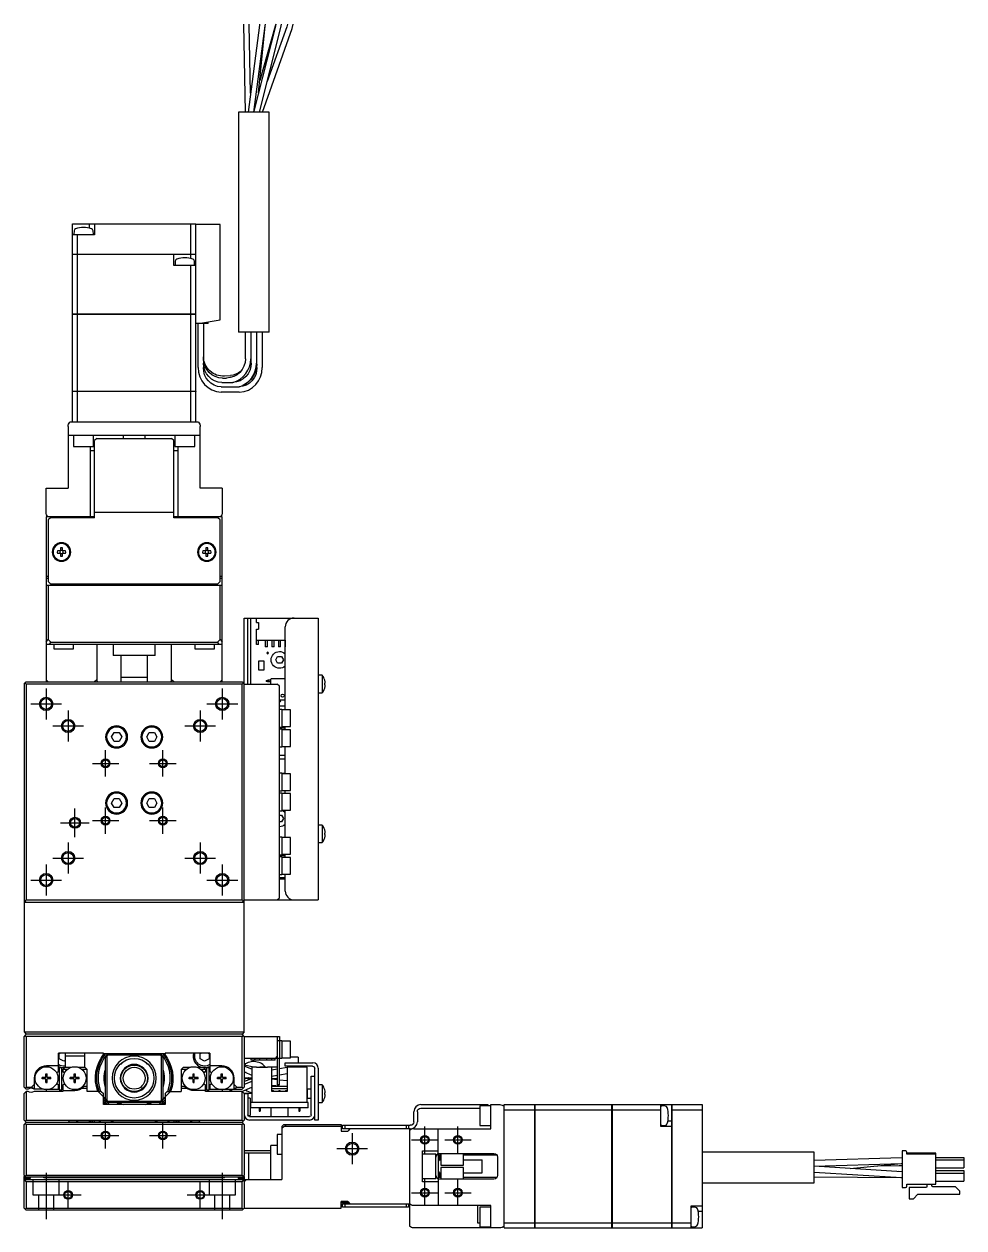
# Model space of a CAD drawing. Extents: x 0 to 1130, y -8 to 906.
# Drawn here: x 326.2 to 539.6, y 10 to 283.4 of the extents above; entities that cross this region are included whole.
import ezdxf

# ---------------------------------------------------------------- set-up
doc = ezdxf.new("R2010")
doc.units = 0
doc.header["$LTSCALE"] = 0.5
doc.linetypes.add('CENTER', pattern=[50.8, 31.75, -6.35, 6.35, -6.35])
doc.linetypes.add('DASHED', pattern=[19.05, 12.7, -6.35])
for name, color, linetype in [('MSM_CENTER', 1, 'CENTER'), ('MSM_CONTINUOUS', 7, 'CONTINUOUS'), ('MSM_DASHED', 4, 'DASHED'), ('MSM_NARROW', 5, 'CONTINUOUS')]:
    doc.layers.add(name, color=color, linetype=linetype)

msp = doc.modelspace()

# ---------------------------------------------------------------- linework, layer by layer
at = {"layer": 'MSM_CENTER'}
for p, q in [((331.24, 132.5), (331.24, 125.5)), ((371.24, 132.5), (371.24, 125.5)), ((327.74, 129), (334.74, 129)), ((367.74, 129), (374.74, 129)), ((336.24, 127.5), (336.24, 120.5)), ((366.24, 127.5), (366.24, 120.5)), ((332.74, 124), (339.74, 124)), ((362.74, 124), (369.74, 124)), ((344.74, 112.5), (344.74, 118.5)), ((357.74, 112.5), (357.74, 118.5)), ((341.74, 115.5), (347.74, 115.5)), ((354.74, 115.5), (360.74, 115.5)), ((337.79, 98.75), (337.79, 105.25)), ((344.74, 99.5), (344.74, 105.5)), ((357.74, 99.5), (357.74, 105.5)), ((334.54, 102), (341.04, 102)), ((341.74, 102.5), (347.74, 102.5)), ((354.74, 102.5), (360.74, 102.5)), ((336.24, 97.5), (336.24, 90.5)), ((366.24, 97.5), (366.24, 90.5)), ((332.74, 94), (339.74, 94)), ((362.74, 94), (369.74, 94)), ((331.24, 92.5), (331.24, 85.5)), ((371.24, 92.5), (371.24, 85.5)), ((327.74, 89), (334.74, 89)), ((367.74, 89), (374.74, 89)), ((344.74, 28), (344.74, 34)), ((357.74, 28), (357.74, 34)), ((417.24, 27), (417.24, 33)), ((424.74, 27), (424.74, 33)), ((341.74, 31), (347.74, 31)), ((354.74, 31), (360.74, 31)), ((400.74, 31.5), (400.74, 24.5)), ((397.24, 28), (404.24, 28)), ((414.24, 30), (420.24, 30)), ((421.74, 30), (427.74, 30)), ((331.24, 22.5), (331.24, 12)), ((371.24, 22.5), (371.24, 12)), ((336.24, 14.5), (336.24, 20.5)), ((366.24, 14.5), (366.24, 20.5)), ((417.24, 15), (417.24, 21)), ((424.74, 15), (424.74, 21)), ((333.24, 17.5), (339.24, 17.5)), ((363.24, 17.5), (369.24, 17.5)), ((414.24, 18), (420.24, 18)), ((421.74, 18), (427.74, 18))]:
    msp.add_line(p, q, dxfattribs=at)
at = {"layer": 'MSM_CONTINUOUS'}
for p, q in [((376.04, 283.4), (376.04, 283.29)), ((376.04, 283.4), (376.04, 283.22)), ((376.04, 283.29), (376.44, 263.4)), ((379.7, 283.16), (377.09, 263.4)), ((377.34, 283.25), (377.34, 283.4)), ((377.65, 267.7), (377.34, 283.25)), ((378.4, 263.4), (380.99, 282.99)), ((383.31, 282.96), (378.43, 263.62)), ((379.49, 267.82), (381, 282.99)), ((379.73, 283.4), (379.7, 283.16)), ((379.71, 263.4), (384.57, 282.64)), ((383.27, 282.91), (379.76, 270.58)), ((380.38, 263.4), (387.11, 282.37)), ((380.99, 282.99), (381.03, 283.4)), ((381, 282.99), (381.03, 283.4)), ((385.89, 282.8), (381.46, 270.33)), ((383.38, 283.4), (383.27, 282.91)), ((383.4, 283.4), (383.31, 282.96)), ((384.57, 282.64), (384.71, 283.4)), ((386.05, 283.4), (385.89, 282.8)), ((387.11, 282.37), (387.37, 283.4)), ((387.11, 282.36), (387.37, 283.4)), ((381.89, 263.4), (374.89, 263.4)), ((374.89, 263.4), (374.89, 213.4)), ((381.89, 213.4), (381.89, 263.4)), ((337.24, 231.11), (337.24, 238)), ((337.24, 238), (365.24, 238)), ((340.99, 238), (340.99, 237.06)), ((342.24, 238), (342.24, 235.5)), ((364.09, 231.11), (364.09, 238)), ((365.24, 200), (365.24, 238)), ((370.74, 237.9), (365.24, 237.9)), ((370.74, 216.26), (370.74, 237.9)), ((342.24, 235.5), (337.24, 235.5)), ((337.58, 236.48), (337.51, 235.71)), ((338.4, 231.11), (338.4, 235.5)), ((341.97, 235.71), (341.9, 236.48)), ((337.24, 231.11), (365.24, 231.11)), ((337.24, 217.5), (337.24, 231.1)), ((365.24, 231.1), (337.24, 231.1)), ((337.25, 231.1), (337.25, 231.11)), ((338.4, 231.1), (338.4, 231.11)), ((338.4, 217.5), (338.4, 231.1)), ((360.24, 228.6), (360.24, 231.1)), ((363.99, 231.1), (363.99, 230.17)), ((364.09, 231.1), (364.09, 231.11)), ((365.23, 231.1), (365.23, 231.11)), ((365.24, 228.6), (360.24, 228.6)), ((360.58, 229.59), (360.51, 228.82)), ((364.09, 217.5), (364.09, 228.6)), ((364.97, 228.82), (364.9, 229.59)), ((337.24, 217.5), (365.24, 217.5)), ((337.24, 200), (337.24, 217.49)), ((365.24, 217.49), (337.24, 217.49)), ((337.25, 217.5), (337.25, 217.49)), ((338.4, 217.5), (338.4, 217.49)), ((338.4, 200), (338.4, 217.49)), ((364.09, 217.5), (364.09, 217.49)), ((364.09, 200), (364.09, 217.49)), ((365.23, 217.5), (365.23, 217.49)), ((365.84, 215.4), (370.74, 216.26)), ((368.04, 215.4), (365.24, 215.4)), ((365.79, 205.4), (365.79, 215.4)), ((366.99, 215.4), (366.99, 205.4)), ((368.04, 215.4), (368.04, 215.79)), ((381.89, 213.4), (374.89, 213.4)), ((376.49, 207.4), (376.49, 213.4)), ((377.69, 213.4), (377.69, 206.4)), ((377.79, 206.4), (377.79, 213.4)), ((378.99, 213.4), (378.99, 206.4)), ((379.09, 205.4), (379.09, 213.4)), ((380.29, 213.4), (380.29, 205.4)), ((366.99, 207.88), (367, 207.64)), ((377.64, 205.69), (377.63, 205.66)), ((377.63, 205.66), (377.64, 205.69)), ((377.64, 205.69), (377.79, 206.9)), ((377.69, 206.4), (377.64, 205.69)), ((371.3, 203), (372.18, 203)), ((371.76, 203.48), (373.14, 203.6)), ((337.24, 200), (365.24, 200)), ((337.24, 193), (337.24, 199.99)), ((365.24, 199.99), (337.24, 199.99)), ((337.25, 200), (337.25, 199.99)), ((338.4, 200), (338.4, 199.99)), ((338.4, 193), (338.4, 199.99)), ((364.09, 200), (364.09, 199.99)), ((364.09, 193), (364.09, 199.99)), ((365.23, 200), (365.23, 199.99)), ((365.24, 193), (365.24, 199.99)), ((370.99, 201), (375.09, 201)), ((375.09, 199.8), (370.99, 199.8)), ((371.15, 202), (373.63, 202)), ((375.09, 201.01), (375.05, 201)), ((336.24, 192), (336.24, 178)), ((365.86, 193), (336.62, 193)), ((366.24, 178), (366.24, 192)), ((366.24, 190), (336.24, 190)), ((337.49, 190), (337.49, 187.5)), ((341.99, 187.5), (341.99, 190)), ((342.74, 189.3), (342.24, 188.8)), ((342.24, 171.3), (342.24, 188.8)), ((342.74, 189.3), (359.74, 189.3)), ((348.74, 190), (348.74, 189.3)), ((353.74, 189.3), (353.74, 190)), ((360.24, 188.8), (359.74, 189.3)), ((360.24, 171.3), (360.24, 188.8)), ((360.49, 190), (360.49, 187.5)), ((364.99, 187.5), (364.99, 190)), ((337.49, 187.5), (341.99, 187.5)), ((341.24, 187.5), (341.24, 171.3)), ((342.24, 186.5), (341.24, 186.5)), ((361.24, 186.5), (360.24, 186.5)), ((360.49, 187.5), (364.99, 187.5)), ((361.24, 171.3), (361.24, 187.5)), ((331.24, 172.5), (331.24, 178)), ((331.24, 178), (336.24, 178)), ((371.24, 178), (366.24, 178)), ((371.24, 178), (371.24, 172.5)), ((360.24, 172.5), (342.24, 172.5)), ((342.24, 171.5), (331.24, 171.5)), ((331.24, 171.5), (331.24, 134)), ((332.24, 171.3), (331.74, 170.8)), ((331.74, 170.8), (331.74, 156.8)), ((342.24, 171.3), (332.24, 171.3)), ((371.24, 171.5), (360.24, 171.5)), ((370.24, 171.3), (360.24, 171.3)), ((370.74, 170.8), (370.24, 171.3)), ((370.74, 156.8), (370.74, 170.8)), ((371.24, 134), (371.24, 171.5)), ((334.5, 164.42), (334.5, 163.74)), ((334.98, 163.74), (334.98, 164.42)), ((367.5, 164.42), (367.5, 163.74)), ((367.98, 163.74), (367.98, 164.42)), ((334.5, 163.74), (333.82, 163.74)), ((333.82, 163.26), (334.5, 163.26)), ((334.5, 163.26), (334.5, 162.58)), ((335.66, 163.74), (334.98, 163.74)), ((334.98, 162.58), (334.98, 163.26)), ((334.98, 163.26), (335.66, 163.26)), ((367.5, 163.74), (366.82, 163.74)), ((366.82, 163.26), (367.5, 163.26)), ((367.5, 163.26), (367.5, 162.58)), ((368.66, 163.74), (367.98, 163.74)), ((367.98, 162.58), (367.98, 163.26)), ((367.98, 163.26), (368.66, 163.26)), ((331.24, 158), (331.74, 158)), ((331.74, 157.5), (331.24, 157.5)), ((331.24, 156), (371.24, 156)), ((331.74, 156.8), (332.24, 156.3)), ((331.74, 156), (331.74, 143.61)), ((332.24, 156.3), (370.24, 156.3)), ((341.24, 156.3), (341.24, 156)), ((342.99, 156), (342.99, 156.3)), ((346.24, 156.3), (346.24, 156.2)), ((346.24, 156.2), (356.24, 156.2)), ((346.24, 156.2), (346.44, 156)), ((356.04, 156), (356.24, 156.2)), ((356.24, 156.2), (356.24, 156.3)), ((359.49, 156.3), (359.49, 156)), ((361.24, 156), (361.24, 156.3)), ((370.24, 156.3), (370.74, 156.8)), ((370.74, 158), (371.24, 158)), ((371.24, 157.5), (370.74, 157.5)), ((370.74, 143.61), (370.74, 156)), ((376.24, 148.5), (393.04, 148.5)), ((376.24, 54.5), (376.24, 148.5)), ((377.04, 133.5), (377.04, 148.5)), ((377.74, 133.5), (377.74, 148.5)), ((378.99, 147.5), (378.99, 148.5)), ((393.04, 148.5), (393.04, 84.5)), ((378.99, 147.5), (379.49, 147.5)), ((378.99, 146), (379.49, 146)), ((378.99, 142.5), (378.99, 146)), ((379.49, 147.5), (379.49, 146)), ((385.54, 127.65), (385.54, 146.5)), ((331.24, 143.11), (331.74, 143.61)), ((371.24, 142.5), (331.24, 142.5)), ((331.74, 143.61), (332.35, 143)), ((332.35, 143), (331.85, 142.5)), ((332.35, 143), (370.13, 143)), ((332.99, 142.5), (332.99, 141.5)), ((337.49, 141.5), (337.49, 142.5)), ((342.76, 142.5), (342.76, 134.5)), ((346.49, 142.5), (346.49, 140)), ((355.99, 140), (355.99, 142.5)), ((359.73, 134.5), (359.73, 142.5)), ((364.99, 142.5), (364.99, 141.5)), ((369.49, 141.5), (369.49, 142.5)), ((370.13, 143), (370.74, 143.61)), ((370.63, 142.5), (370.13, 143)), ((370.74, 143.61), (371.24, 143.11)), ((378.99, 143.5), (385.54, 143.5)), ((379.49, 142.5), (378.99, 142.5)), ((379.49, 142.5), (379.49, 143.5)), ((380.99, 143.5), (380.99, 142)), ((381.49, 142), (381.49, 143.5)), ((382.49, 143.5), (382.49, 142)), ((382.99, 142), (382.99, 143.5)), ((383.99, 143.5), (383.99, 142)), ((384.49, 142), (384.49, 143.5)), ((385.49, 143.5), (385.49, 142)), ((332.99, 141.5), (337.49, 141.5)), ((355.99, 140), (346.49, 140)), ((348.24, 140), (348.24, 134)), ((354.24, 134), (354.24, 140)), ((364.99, 141.5), (369.49, 141.5)), ((381.49, 142), (380.99, 142)), ((382.99, 142), (382.49, 142)), ((383.37, 139), (383.81, 139.75)), ((383.81, 139.75), (384.67, 139.75)), ((384.49, 142), (383.99, 142)), ((384.67, 139.75), (385.11, 139)), ((385.54, 142), (385.49, 142)), ((380.74, 138.71), (379.49, 138.71)), ((379.49, 138.71), (379.49, 136.71)), ((379.49, 136.71), (380.74, 136.71)), ((380.74, 136.71), (380.74, 138.71)), ((383.81, 138.25), (383.37, 139)), ((384.67, 138.25), (383.81, 138.25)), ((385.11, 139), (384.67, 138.25)), ((326.24, 133.5), (326.74, 134)), ((326.74, 134), (375.74, 134)), ((331.74, 134), (331.24, 134.5)), ((342.76, 134.5), (342.26, 134)), ((342.94, 134), (342.76, 134.5)), ((354.24, 135), (348.24, 135)), ((359.73, 134.5), (359.55, 134)), ((360.23, 134), (359.73, 134.5)), ((371.24, 134.5), (370.74, 134)), ((375.74, 134), (376.24, 133.5)), ((381.24, 134.31), (381.24, 134.11)), ((381.24, 134.31), (381.49, 134.31)), ((381.49, 134.11), (381.24, 134.11)), ((381.49, 134.31), (381.56, 134.43)), ((381.56, 134), (381.49, 134.11)), ((382.29, 134.43), (381.56, 134.43)), ((382.29, 134), (381.56, 134)), ((381.85, 134), (381.85, 134.43)), ((382.29, 133.5), (382.29, 134.66)), ((382.39, 134.76), (385.54, 134.76)), ((393.94, 135.5), (393.04, 135.5)), ((393.94, 135.5), (393.94, 131.5)), ((394.51, 134.39), (394.51, 134.39)), ((326.24, 133.5), (326.24, 54.5)), ((326.74, 133.5), (326.49, 133.75)), ((375.74, 133.5), (326.74, 133.5)), ((326.74, 133.5), (326.74, 84.5)), ((375.99, 133.75), (375.74, 133.5)), ((375.74, 84.5), (375.74, 133.5)), ((376.24, 133.5), (383.74, 133.5)), ((384.24, 133), (383.74, 133.5)), ((384.24, 85), (384.24, 133)), ((393.04, 131.5), (393.94, 131.5)), ((394.51, 133.68), (394.63, 133.68)), ((394.51, 133.32), (394.51, 133.68)), ((394.63, 133.32), (394.51, 133.32)), ((394.51, 132.61), (394.51, 132.61)), ((385.54, 129.86), (384.24, 129.86)), ((385.54, 128.5), (384.24, 128.5)), ((384.74, 127.75), (384.24, 127.75)), ((384.74, 127.75), (384.74, 123.75)), ((386.74, 127.65), (384.74, 127.65)), ((386.74, 123.85), (386.74, 127.65)), ((384.24, 123.75), (384.74, 123.75)), ((385.54, 123.5), (384.24, 123.5)), ((384.74, 123.25), (384.24, 123.25)), ((384.74, 123.85), (386.74, 123.85)), ((384.74, 123.25), (384.74, 119.25)), ((386.74, 123.15), (384.74, 123.15)), ((385.54, 123.15), (385.54, 123.85)), ((386.74, 119.35), (386.74, 123.15)), ((346.09, 121.5), (346.66, 122.5)), ((346.66, 120.5), (346.09, 121.5)), ((346.66, 122.5), (347.82, 122.5)), ((347.82, 120.5), (346.66, 120.5)), ((347.82, 122.5), (348.4, 121.5)), ((348.4, 121.5), (347.82, 120.5)), ((354.09, 121.5), (354.66, 122.5)), ((354.66, 120.5), (354.09, 121.5)), ((354.66, 122.5), (355.82, 122.5)), ((355.82, 120.5), (354.66, 120.5)), ((355.82, 122.5), (356.4, 121.5)), ((356.4, 121.5), (355.82, 120.5)), ((384.24, 119.25), (384.74, 119.25)), ((384.74, 119.35), (386.74, 119.35)), ((385.54, 113.15), (385.54, 119.35)), ((384.24, 117.37), (385.54, 117.37)), ((385.54, 116.45), (384.24, 116.45)), ((384.74, 113.25), (384.24, 113.25)), ((384.74, 113.25), (385.54, 113.25)), ((384.74, 113.25), (384.74, 109.25)), ((386.74, 113.15), (384.74, 113.15)), ((386.74, 109.35), (386.74, 113.15)), ((346.09, 106.5), (346.66, 107.5)), ((346.66, 107.5), (347.82, 107.5)), ((347.82, 107.5), (348.4, 106.5)), ((354.09, 106.5), (354.66, 107.5)), ((354.66, 107.5), (355.82, 107.5)), ((355.82, 107.5), (356.4, 106.5)), ((384.24, 109.25), (384.74, 109.25)), ((384.74, 108.75), (384.24, 108.75)), ((384.74, 109.35), (386.74, 109.35)), ((384.74, 108.75), (384.74, 104.75)), ((386.74, 108.65), (384.74, 108.65)), ((385.54, 108.65), (385.54, 109.35)), ((386.74, 104.85), (386.74, 108.65)), ((346.66, 105.5), (346.09, 106.5)), ((347.82, 105.5), (346.66, 105.5)), ((348.4, 106.5), (347.82, 105.5)), ((354.66, 105.5), (354.09, 106.5)), ((355.82, 105.5), (354.66, 105.5)), ((356.4, 106.5), (355.82, 105.5)), ((384.24, 104.75), (384.74, 104.75)), ((384.74, 104.85), (386.74, 104.85)), ((385.54, 98.65), (385.54, 104.85)), ((384.24, 103.75), (384.67, 103.75)), ((384.67, 102.25), (384.24, 102.25)), ((384.67, 103.75), (385.11, 103)), ((385.11, 103), (384.67, 102.25)), ((393.94, 101.5), (393.04, 101.5)), ((393.94, 101.5), (393.94, 97.5)), ((384.74, 98.75), (384.24, 98.75)), ((384.74, 98.75), (384.74, 94.75)), ((385.54, 98.67), (384.74, 98.67)), ((386.74, 98.65), (384.74, 98.65)), ((386.74, 94.85), (386.74, 98.65)), ((394.51, 100.39), (394.51, 100.39)), ((394.51, 99.68), (394.63, 99.68)), ((394.51, 99.32), (394.51, 99.68)), ((394.63, 99.32), (394.51, 99.32)), ((394.51, 98.61), (394.51, 98.61)), ((393.04, 97.5), (393.94, 97.5)), ((384.24, 94.75), (384.74, 94.75)), ((385.54, 94.5), (384.24, 94.5)), ((384.74, 94.25), (384.24, 94.25)), ((384.74, 94.85), (386.74, 94.85)), ((384.74, 94.25), (384.74, 90.25)), ((386.74, 94.15), (384.74, 94.15)), ((385.54, 94.15), (385.54, 94.85)), ((386.74, 90.35), (386.74, 94.15)), ((384.24, 90.25), (384.74, 90.25)), ((384.74, 90.35), (386.74, 90.35)), ((385.54, 86.5), (385.54, 90.35)), ((385.54, 89.5), (384.24, 89.5)), ((385.54, 89.2), (384.24, 89.2)), ((383.74, 84.5), (384.24, 85)), ((326.49, 84.25), (326.24, 84.5)), ((326.24, 84), (376.24, 84)), ((326.49, 84.25), (326.74, 84.5)), ((326.74, 84), (326.49, 84.25)), ((326.74, 84.5), (375.74, 84.5)), ((375.74, 84.5), (375.99, 84.25)), ((376.24, 84.5), (375.74, 84)), ((376.24, 84.5), (393.04, 84.5)), ((326.24, 54.5), (376.24, 54.5)), ((326.24, 54.5), (326.74, 54)), ((326.49, 53.75), (326.24, 53.5)), ((326.24, 42), (326.24, 53.5)), ((326.49, 53.75), (326.74, 54)), ((326.74, 53.5), (326.49, 53.75)), ((375.74, 54), (326.74, 54)), ((326.74, 53.5), (326.74, 42)), ((375.74, 53.5), (326.74, 53.5)), ((376.24, 54.5), (375.74, 54)), ((376.24, 53.5), (375.74, 54)), ((375.99, 53.75), (375.74, 53.5)), ((375.74, 42), (375.74, 53.5)), ((376.24, 53.5), (384.24, 53.5)), ((376.24, 53.5), (376.24, 42)), ((383.74, 53.5), (383.74, 42.5)), ((384.74, 52.5), (383.74, 52.5)), ((384.24, 53.5), (384.24, 52.5)), ((384.24, 52.5), (384.24, 48.5)), ((384.74, 52.5), (384.74, 48.5)), ((386.74, 52.4), (384.74, 52.4)), ((386.74, 48.6), (386.74, 52.4)), ((344.24, 49.7), (334.04, 49.7)), ((334.04, 45.54), (334.04, 49.7)), ((334.24, 49.58), (334.45, 49.7)), ((334.24, 48.42), (334.24, 49.58)), ((335.54, 49.7), (335.54, 46.5)), ((340.04, 46.5), (340.04, 49.7)), ((344.24, 49.5), (344.24, 49.7)), ((358.24, 49.5), (344.24, 49.5)), ((344.74, 48.7), (345.54, 49.5)), ((356.94, 49.5), (357.24, 49.2)), ((368.44, 49.7), (358.24, 49.7)), ((358.24, 49.7), (358.24, 49.5)), ((366.24, 49.58), (366.45, 49.7)), ((366.24, 48.42), (366.24, 49.58)), ((368.03, 49.7), (368.24, 49.58)), ((368.24, 49.58), (368.24, 48.42)), ((368.44, 49.7), (368.44, 45.54)), ((334.04, 46.8), (331.34, 46.8)), ((335.24, 47.85), (334.24, 48.42)), ((335.04, 46), (335.54, 46.5)), ((335.54, 48.02), (335.24, 47.85)), ((340.04, 49), (335.54, 49)), ((335.54, 46.5), (337.03, 46.5)), ((338.45, 46.5), (340.04, 46.5)), ((340.04, 46.5), (340.54, 46)), ((344.74, 39.3), (344.74, 48.7)), ((345.04, 49), (345.04, 39)), ((357.24, 49.2), (345.24, 49.2)), ((348.27, 47.2), (348.08, 47.2)), ((348.27, 47.2), (348.49, 47.43)), ((348.32, 47.43), (348.49, 47.43)), ((348.49, 47.43), (348.49, 47.56)), ((348.49, 47.56), (348.49, 47.56)), ((352.3, 46.97), (352.3, 46.97)), ((353.99, 47.56), (353.99, 47.56)), ((353.99, 47.56), (353.99, 47.43)), ((353.99, 47.43), (354.16, 47.43)), ((353.99, 47.43), (354.22, 47.2)), ((354.4, 47.2), (354.22, 47.2)), ((357.44, 49), (357.24, 49.2)), ((357.44, 39), (357.44, 49)), ((357.44, 49), (357.74, 48.7)), ((357.74, 48.7), (357.74, 39.3)), ((361.94, 46), (362.44, 46.5)), ((362.44, 46.5), (364.03, 46.5)), ((365.45, 46.5), (366.94, 46.5)), ((367.24, 47.85), (366.24, 48.42)), ((366.94, 46.5), (367.44, 46)), ((368.24, 48.42), (367.24, 47.85)), ((371.14, 46.8), (368.44, 46.8)), ((384.74, 48.5), (376.24, 48.5)), ((378.4, 46.5), (376.24, 46.97)), ((377.99, 46.02), (376.24, 46.77)), ((377.83, 48.1), (377.83, 48.5)), ((383.29, 48.1), (377.83, 48.1)), ((377.99, 46.5), (377.99, 38.5)), ((378.99, 46.5), (377.99, 46.5)), ((378.63, 48.35), (378.63, 48.5)), ((378.99, 46.5), (378.99, 46.4)), ((379.74, 48.1), (379.74, 48.5)), ((379.79, 46.4), (379.79, 46.5)), ((380.69, 46.5), (379.79, 46.5)), ((380.17, 46.4), (380.17, 46.5)), ((380.32, 46.4), (380.32, 46.5)), ((380.69, 46.4), (380.69, 46.5)), ((381.39, 48.1), (381.39, 48.5)), ((381.49, 46.5), (381.49, 46.4)), ((382.49, 46.5), (381.49, 46.5)), ((383.74, 46.54), (382.4, 46.5)), ((382.49, 48.35), (382.49, 48.5)), ((382.49, 41), (382.49, 46.5)), ((383.74, 49), (383.24, 48.5)), ((383.29, 48.1), (383.29, 48.5)), ((384.24, 42.5), (384.24, 48.5)), ((384.74, 48.6), (386.74, 48.6)), ((385.54, 46.7), (385.54, 47.5)), ((385.54, 47.5), (391.84, 47.5)), ((391.74, 46.7), (385.54, 46.7)), ((385.99, 46.5), (385.99, 41)), ((390.49, 46.5), (385.99, 46.5)), ((388.49, 48.81), (386.74, 48.81)), ((388.49, 48.81), (388.49, 47.5)), ((388.49, 46.7), (388.49, 46.5)), ((390.49, 38.5), (390.49, 46.5)), ((328.54, 44), (328.54, 41.5)), ((330.34, 43.86), (330.34, 44.15)), ((331.14, 44.15), (330.34, 44.15)), ((331.14, 43.86), (330.34, 43.86)), ((330.87, 44.15), (330.87, 43.86)), ((331.2, 45), (331.49, 45)), ((331.2, 44.21), (331.2, 45)), ((331.49, 44.47), (331.2, 44.47)), ((331.2, 43), (331.2, 43.8)), ((331.49, 44.21), (331.49, 45)), ((331.49, 43), (331.49, 43.8)), ((332.34, 44.15), (331.55, 44.15)), ((332.34, 43.86), (331.55, 43.86)), ((331.81, 43.86), (331.81, 44.15)), ((332.34, 43.86), (332.34, 44.15)), ((333.75, 45.37), (334.04, 45.54)), ((334.24, 46.39), (334.24, 41.39)), ((334.84, 46.39), (334.24, 46.39)), ((334.84, 41.39), (334.84, 46.39)), ((335.04, 46), (335.04, 45.54)), ((336.08, 46), (335.04, 46)), ((335.33, 45.37), (335.04, 45.54)), ((336.74, 43.86), (336.74, 44.15)), ((337.54, 44.15), (336.74, 44.15)), ((337.54, 43.86), (336.74, 43.86)), ((337.27, 44.15), (337.27, 43.86)), ((337.6, 45), (337.89, 45)), ((337.6, 44.21), (337.6, 45)), ((337.89, 44.47), (337.6, 44.47)), ((337.6, 43), (337.6, 43.8)), ((337.89, 44.21), (337.89, 45)), ((337.89, 43), (337.89, 43.8)), ((338.74, 44.15), (337.95, 44.15)), ((338.74, 43.86), (337.95, 43.86)), ((338.21, 43.86), (338.21, 44.15)), ((338.74, 43.86), (338.74, 44.15)), ((340.54, 46), (339.4, 46)), ((340.54, 41), (340.54, 46)), ((354.04, 45.38), (354.04, 45.44)), ((354.04, 45.38), (354.11, 45.31)), ((361.94, 46), (361.94, 41)), ((363.08, 46), (361.94, 46)), ((363.74, 43.86), (363.74, 44.15)), ((364.54, 44.15), (363.74, 44.15)), ((364.54, 43.86), (363.74, 43.86)), ((364.27, 44.15), (364.27, 43.86)), ((364.6, 45), (364.89, 45)), ((364.6, 44.21), (364.6, 45)), ((364.89, 44.47), (364.6, 44.47)), ((364.6, 43), (364.6, 43.8)), ((364.89, 44.21), (364.89, 45)), ((364.89, 43), (364.89, 43.8)), ((365.74, 44.15), (364.95, 44.15)), ((365.74, 43.86), (364.95, 43.86)), ((365.21, 43.86), (365.21, 44.15)), ((365.74, 43.86), (365.74, 44.15)), ((367.44, 46), (366.4, 46)), ((367.44, 45.54), (367.15, 45.37)), ((367.44, 46), (367.44, 45.54)), ((367.64, 46.39), (367.64, 41.39)), ((368.24, 46.39), (367.64, 46.39)), ((368.24, 41.39), (368.24, 46.39)), ((368.44, 45.54), (368.73, 45.37)), ((370.14, 43.86), (370.14, 44.15)), ((370.94, 44.15), (370.14, 44.15)), ((370.94, 43.86), (370.14, 43.86)), ((370.67, 44.15), (370.67, 43.86)), ((371, 45), (371.29, 45)), ((371, 44.21), (371, 45)), ((371.29, 44.47), (371, 44.47)), ((371, 43), (371, 43.8)), ((371.29, 44.21), (371.29, 45)), ((371.29, 43), (371.29, 43.8)), ((372.14, 44.15), (371.35, 44.15)), ((372.14, 43.86), (371.35, 43.86)), ((371.61, 43.86), (371.61, 44.15)), ((372.14, 43.86), (372.14, 44.15)), ((373.94, 41.5), (373.94, 44)), ((376.24, 45.46), (377.99, 44.72)), ((376.66, 45.29), (376.24, 45.29)), ((376.24, 44.09), (377.99, 44.06)), ((376.24, 43.92), (377.18, 44.06)), ((376.98, 43.94), (376.24, 43.8)), ((377.99, 43.85), (376.24, 43.29)), ((381.49, 46.4), (378.99, 46.4)), ((381.49, 46.47), (381.12, 46.46)), ((383.74, 46.02), (382.49, 45.8)), ((382.49, 44.48), (383.74, 44.7)), ((383.74, 43.86), (382.49, 43.89)), ((383.74, 43.63), (382.49, 43.75)), ((385.99, 46.42), (384.24, 46.11)), ((384.24, 44.79), (385.99, 45.1)), ((391.44, 44.5), (392.24, 44.5)), ((391.44, 35.7), (391.44, 44.5)), ((392.24, 34.5), (392.24, 46.2)), ((393.04, 46.3), (393.04, 34.5)), ((326.24, 42), (326.49, 41.75)), ((326.49, 41.75), (326.74, 42)), ((326.74, 41.5), (326.49, 41.75)), ((326.74, 42), (327.94, 42)), ((327.18, 41.5), (326.74, 41.5)), ((328.54, 42.6), (327.94, 42)), ((327.94, 42), (328.54, 41.58)), ((330.63, 41.5), (328.5, 41.5)), ((331.49, 43.53), (331.2, 43.53)), ((331.2, 43), (331.49, 43)), ((331.24, 41.4), (331.24, 41)), ((332.05, 41.5), (334.04, 41.5)), ((334.04, 42.46), (333.75, 42.63)), ((334.04, 41.5), (334.04, 42.46)), ((334.24, 41.39), (334.84, 41.39)), ((335.04, 42.46), (335.33, 42.63)), ((335.04, 42.46), (335.04, 41)), ((335.04, 41.2), (337.74, 41.2)), ((337.89, 43.53), (337.6, 43.53)), ((337.6, 43), (337.89, 43)), ((340.54, 41.7), (339.34, 41.7)), ((339.89, 42.2), (340.54, 42.2)), ((352.3, 41.04), (352.3, 41.04)), ((354.11, 42.69), (354.04, 42.63)), ((354.04, 42.56), (354.04, 42.63)), ((361.94, 42.2), (362.6, 42.2)), ((363.14, 41.7), (361.94, 41.7)), ((364.89, 43.53), (364.6, 43.53)), ((364.6, 43), (364.89, 43)), ((367.44, 41.2), (364.74, 41.2)), ((367.15, 42.63), (367.44, 42.46)), ((367.44, 41), (367.44, 42.46)), ((367.64, 41.39), (368.24, 41.39)), ((368.73, 42.63), (368.44, 42.46)), ((368.44, 42.46), (368.44, 41.5)), ((368.44, 41.5), (370.43, 41.5)), ((371.29, 43.53), (371, 43.53)), ((371, 43), (371.29, 43)), ((371.24, 41.4), (371.24, 41)), ((371.85, 41.5), (375.74, 41.5)), ((373.8, 41.5), (372.62, 41)), ((374.54, 42), (373.94, 42.6)), ((373.94, 41.58), (374.54, 42)), ((374.54, 42), (375.74, 42)), ((375.69, 41), (377.99, 41.98)), ((375.74, 42), (375.99, 41.75)), ((376.24, 42), (375.74, 41.5)), ((377.99, 43.28), (376.24, 42.54)), ((382.49, 42.44), (385.14, 42.2)), ((382.49, 42.2), (385.99, 42.2)), ((382.49, 41.7), (385.99, 41.7)), ((384.24, 42.5), (383.74, 42.5)), ((385.99, 43.43), (384.24, 43.59)), ((390.54, 41.5), (390.49, 41.45)), ((390.54, 41.5), (390.54, 39.5)), ((391.44, 41.5), (390.54, 41.5)), ((393.94, 42.5), (393.04, 42.5)), ((393.94, 42.5), (393.94, 38.5)), ((394.51, 41.39), (394.51, 41.39)), ((326.24, 40.5), (326.74, 41)), ((326.24, 34.5), (326.24, 40.5)), ((326.74, 41), (326.74, 34.5)), ((327.18, 41), (326.74, 41)), ((335.04, 41), (328.5, 41)), ((343.74, 41), (340.54, 41)), ((344.24, 39.79), (343.03, 41)), ((343.74, 41), (344.24, 40.5)), ((344.24, 38), (344.24, 40.5)), ((345.54, 38.5), (344.74, 39.3)), ((345.24, 38.8), (357.24, 38.8)), ((356.94, 38.5), (345.54, 38.5)), ((357.24, 38.8), (356.94, 38.5)), ((357.24, 38.8), (357.44, 39)), ((357.74, 39.3), (357.44, 39)), ((359.45, 41), (358.24, 39.79)), ((358.24, 40.5), (358.74, 41)), ((358.24, 40.5), (358.24, 38)), ((358.74, 41), (361.94, 41)), ((375.74, 41), (367.44, 41)), ((375.74, 34.5), (375.74, 41)), ((375.74, 41), (376.24, 40.5)), ((377.99, 40.53), (376.21, 40.53)), ((376.24, 40.5), (377.04, 40.5)), ((376.24, 40.5), (376.24, 34.5)), ((377.04, 40.5), (377.04, 35.7)), ((377.54, 39.5), (377.04, 39.5)), ((377.54, 39.5), (377.54, 35.5)), ((377.74, 37.3), (377.74, 38.5)), ((390.74, 38.5), (377.74, 38.5)), ((385.99, 41), (382.49, 41)), ((390.49, 39.55), (390.54, 39.5)), ((390.54, 39.5), (391.44, 39.5)), ((390.74, 37.3), (390.74, 38.5)), ((393.04, 38.5), (393.94, 38.5)), ((394.51, 40.68), (394.63, 40.68)), ((394.51, 40.32), (394.51, 40.68)), ((394.63, 40.32), (394.51, 40.32)), ((394.51, 39.61), (394.51, 39.61)), ((358.24, 38), (344.24, 38)), ((390.74, 37.3), (377.74, 37.3)), ((379.62, 37.3), (379.62, 36.5)), ((379.62, 36.5), (379.87, 36.5)), ((379.87, 37.3), (379.87, 36.5)), ((382.24, 37.3), (382.24, 35.3)), ((386.24, 35.3), (386.24, 37.3)), ((388.62, 37.3), (388.62, 36.5)), ((388.62, 36.5), (388.87, 36.5)), ((388.87, 37.3), (388.87, 36.5)), ((414.74, 34.1), (414.74, 36.4)), ((415.54, 36.4), (415.54, 34.1)), ((416.34, 38), (431.54, 38)), ((416.34, 37.2), (429.74, 37.2)), ((429.74, 37.75), (429.74, 33.25)), ((432.24, 37.75), (429.74, 37.75)), ((431.04, 37.75), (431.04, 38)), ((431.54, 38), (431.54, 37.75)), ((432.24, 32.5), (432.24, 38)), ((432.24, 38), (434.24, 38)), ((435.24, 38), (442.23, 38)), ((435.24, 10), (435.24, 38)), ((435.24, 36.84), (442.23, 36.84)), ((442.23, 10), (442.23, 38)), ((442.24, 37.99), (442.23, 37.99)), ((442.24, 36.83), (442.23, 36.83)), ((442.24, 38), (459.73, 38)), ((442.24, 38), (442.24, 10)), ((442.24, 36.84), (459.73, 36.84)), ((459.73, 10), (459.73, 38)), ((459.74, 37.99), (459.73, 37.99)), ((459.74, 36.83), (459.73, 36.83)), ((459.74, 38), (473.34, 38)), ((459.74, 38), (459.74, 10)), ((459.74, 36.84), (470.84, 36.84)), ((470.84, 33), (470.84, 38)), ((471.83, 37.66), (471.06, 37.73)), ((473.34, 10), (473.34, 38)), ((473.34, 37.99), (473.35, 37.99)), ((473.34, 36.83), (473.35, 36.83)), ((473.35, 38), (480.24, 38)), ((473.35, 38), (473.35, 10)), ((473.35, 36.84), (480.24, 36.84)), ((480.24, 38), (480.24, 10)), ((326.49, 34.25), (326.24, 34.5)), ((326.74, 34), (326.24, 33.5)), ((326.24, 22), (326.24, 33.5)), ((326.49, 34.25), (326.74, 34.5)), ((326.74, 34), (326.49, 34.25)), ((326.74, 33.5), (326.49, 33.75)), ((326.74, 34.5), (375.74, 34.5)), ((326.74, 34), (375.74, 34)), ((375.74, 33.5), (326.74, 33.5)), ((326.74, 33.5), (326.74, 22)), ((336.59, 34.35), (336.24, 34)), ((365.89, 34.35), (336.59, 34.35)), ((366.24, 34), (365.89, 34.35)), ((375.74, 34.5), (375.99, 34.25)), ((376.24, 34.5), (375.74, 34)), ((376.24, 33.5), (375.74, 34)), ((375.99, 33.75), (375.74, 33.5)), ((375.74, 22), (375.74, 33.5)), ((376.24, 33.5), (376.24, 22)), ((377.09, 35.5), (377.54, 35.5)), ((377.44, 35.3), (391.04, 35.3)), ((391.04, 34.5), (377.44, 34.5)), ((384.74, 33), (385.24, 33.5)), ((384.74, 33), (384.74, 21)), ((385.35, 33), (384.74, 32.69)), ((385.24, 33.5), (398.24, 33.5)), ((385.85, 33.5), (385.35, 33)), ((398.24, 33), (385.35, 33)), ((393.04, 34.5), (392.24, 34.5)), ((398.24, 33.5), (398.24, 32)), ((398.54, 32.5), (398.54, 33.3)), ((398.54, 33.3), (413.94, 33.3)), ((399.04, 33.3), (399.04, 32.5)), ((413.04, 32.5), (413.04, 33.3)), ((413.54, 33.3), (413.54, 32.5)), ((429.74, 33.25), (432.24, 33.25)), ((473.34, 33), (470.84, 33)), ((471.06, 33.27), (471.83, 33.34)), ((473.34, 34.25), (472.41, 34.25)), ((383.74, 31.25), (383.74, 26.75)), ((384.74, 31.25), (383.74, 31.25)), ((398.24, 32), (399.74, 32)), ((413.94, 32.5), (398.54, 32.5)), ((400.24, 32.5), (399.74, 32)), ((413.74, 32.5), (413.74, 15.5)), ((414.74, 32.5), (432.24, 32.5)), ((420.24, 26.87), (420.24, 32.5)), ((382.24, 27.5), (376.24, 27.5)), ((382.24, 21), (382.24, 28.75)), ((383.74, 28.75), (382.24, 28.75)), ((416.74, 20.5), (416.74, 27.5)), ((416.74, 27.5), (420.24, 27.5)), ((526.36, 27.47), (525.64, 27.47)), ((525.64, 27.47), (525.64, 19.19)), ((382.24, 27), (376.24, 27)), ((377.24, 21), (377.24, 27)), ((383.74, 26.75), (384.74, 26.75)), ((419.74, 26.75), (416.74, 26.75)), ((419.74, 21.25), (419.74, 26.75)), ((420.24, 26.87), (420.33, 26.87)), ((420.25, 26.85), (420.33, 26.87)), ((420.34, 21.12), (420.34, 26.88)), ((420.54, 26.5), (420.34, 26.3)), ((420.34, 25.13), (420.54, 25.5)), ((420.54, 26.9), (432.94, 26.9)), ((420.54, 26.5), (420.54, 25.5)), ((420.84, 26.5), (420.54, 26.5)), ((420.54, 25.5), (420.84, 25.5)), ((420.84, 26.9), (420.84, 24.25)), ((426.04, 24.25), (426.04, 26.9)), ((433.63, 26.5), (426.04, 26.5)), ((426.04, 25.5), (430.24, 25.5)), ((430.24, 22.5), (430.24, 25.5)), ((433.74, 26.1), (433.74, 21.9)), ((505.64, 27.23), (480.24, 27.23)), ((505.64, 20.23), (505.64, 27.23)), ((525.52, 25.94), (505.64, 25.3)), ((505.64, 24), (525.57, 24.65)), ((513.79, 23.49), (525.36, 24.62)), ((525.36, 24.62), (525.64, 24.64)), ((525.64, 25.95), (525.52, 25.94)), ((525.57, 24.65), (525.64, 24.65)), ((526.66, 26.76), (526.66, 27.17)), ((533.29, 27.01), (526.66, 27.01)), ((533.29, 26.76), (526.66, 26.76)), ((533.29, 19.9), (533.29, 27.01)), ((533.29, 26.03), (539.64, 26.03)), ((533.29, 25.43), (539.64, 25.43)), ((539.64, 26.03), (539.64, 23.63)), ((326.24, 22), (326.74, 21.5)), ((326.34, 21.7), (326.34, 21.9)), ((326.49, 21.75), (326.74, 22)), ((326.74, 22), (375.74, 22)), ((375.74, 22), (375.99, 21.75)), ((375.74, 21.5), (376.24, 22)), ((376.14, 21.9), (376.14, 21.7)), ((420.54, 22.5), (420.34, 22.87)), ((420.54, 22.5), (420.54, 21.5)), ((420.54, 22.5), (420.84, 22.5)), ((420.84, 24.25), (426.04, 24.25)), ((420.84, 23.75), (420.84, 21.1)), ((426.04, 23.75), (420.84, 23.75)), ((426.04, 21.1), (426.04, 23.75)), ((426.04, 22.5), (430.24, 22.5)), ((505.64, 22.7), (525.44, 21.46)), ((525.52, 22.76), (505.66, 24)), ((520.12, 24.11), (524.97, 24.14)), ((525.64, 22.76), (524.86, 22.8)), ((524.97, 24.14), (525.64, 24.15)), ((525.64, 22.75), (525.52, 22.76)), ((533.29, 23.63), (539.64, 23.63)), ((533.29, 23.03), (539.64, 23.03)), ((533.29, 22.43), (539.64, 22.43)), ((539.64, 23.03), (539.64, 20.63)), ((326.24, 21.7), (326.34, 21.8)), ((326.24, 14.5), (326.24, 21.7)), ((326.24, 21.2), (327.64, 21.2)), ((326.24, 21), (326.74, 20.5)), ((326.24, 21), (384.74, 21)), ((326.64, 21.4), (327.34, 21.4)), ((375.74, 21.5), (326.74, 21.5)), ((375.74, 20.5), (326.74, 20.5)), ((326.74, 20.5), (326.74, 14.5)), ((327.64, 21.5), (327.64, 21.2)), ((330.74, 21.39), (330.74, 21.5)), ((371.74, 21.39), (330.74, 21.39)), ((371.74, 21.39), (371.74, 21.5)), ((374.84, 21.5), (374.84, 21.2)), ((376.24, 21.2), (374.84, 21.2)), ((375.14, 21.4), (375.84, 21.4)), ((375.74, 20.5), (376.24, 21)), ((375.74, 14.5), (375.74, 20.5)), ((376.14, 21.8), (376.24, 21.7)), ((376.24, 21.7), (376.24, 14.5)), ((376.24, 20.5), (376.74, 21)), ((416.74, 21.25), (419.74, 21.25)), ((420.24, 20.5), (416.74, 20.5)), ((420.24, 21.13), (420.24, 15.1)), ((420.24, 21.13), (420.33, 21.13)), ((420.33, 21.13), (420.25, 21.16)), ((420.34, 21.7), (420.54, 21.5)), ((420.54, 21.5), (420.84, 21.5)), ((432.94, 21.1), (420.54, 21.1)), ((426.04, 21.5), (433.63, 21.5)), ((480.24, 20.23), (505.64, 20.23)), ((505.64, 21.6), (525.31, 21.45)), ((525.31, 21.45), (525.64, 21.45)), ((525.44, 21.46), (525.64, 21.45)), ((525.64, 19.19), (526.36, 19.19)), ((526.66, 19.49), (526.66, 19.9)), ((526.66, 19.9), (533.29, 19.9)), ((527.19, 19.15), (527.19, 16.62)), ((531.04, 19.15), (527.19, 19.15)), ((531.19, 19.9), (531.19, 19.3)), ((532.34, 19.62), (532.34, 19.9)), ((537.75, 19.34), (532.62, 19.34)), ((533.29, 20.63), (539.64, 20.63)), ((538.75, 18.34), (537.75, 19.34)), ((527.19, 16.62), (528.19, 16.62)), ((528.19, 16.62), (529.21, 17.64)), ((529.21, 17.64), (538.75, 17.64)), ((538.75, 17.64), (538.75, 18.34)), ((326.24, 14.5), (326.74, 14)), ((326.74, 14.5), (326.49, 14.25)), ((326.74, 14.5), (375.74, 14.5)), ((375.74, 14), (326.74, 14)), ((375.99, 14.25), (375.74, 14.5)), ((375.74, 14), (376.24, 14.5)), ((376.24, 14.5), (398.24, 14.5)), ((399.74, 16), (398.24, 16)), ((398.24, 14.5), (398.24, 16)), ((398.24, 15.75), (399.99, 15.75)), ((398.54, 14.7), (398.54, 15.5)), ((398.54, 15.5), (413.74, 15.5)), ((413.54, 14.7), (398.54, 14.7)), ((399.04, 15.5), (399.04, 14.7)), ((399.74, 16), (400.24, 15.5)), ((413.04, 14.7), (413.04, 15.5)), ((413.54, 15.5), (413.54, 14.7)), ((413.74, 15.48), (413.74, 10.38)), ((432.24, 15.1), (414.74, 15.1)), ((429.24, 11.05), (429.24, 15.1)), ((429.74, 14.75), (429.74, 10.25)), ((432.24, 14.75), (429.74, 14.75)), ((432.24, 10), (432.24, 15.1)), ((477.74, 15), (480.24, 15)), ((477.74, 10), (477.74, 15)), ((478.72, 14.66), (477.95, 14.73)), ((480.24, 13.75), (479.3, 13.75)), ((429.74, 11.05), (429.24, 11.05)), ((435.24, 11.15), (442.23, 11.15)), ((442.24, 11.16), (442.23, 11.16)), ((442.24, 11.15), (459.73, 11.15)), ((459.74, 11.16), (459.73, 11.16)), ((459.74, 11.15), (473.34, 11.15)), ((473.34, 11.16), (473.35, 11.16)), ((473.35, 11.15), (477.74, 11.15)), ((434.24, 10), (414.74, 10)), ((429.74, 10.25), (432.24, 10.25)), ((435.24, 10), (442.23, 10)), ((442.24, 10.01), (442.23, 10.01)), ((442.24, 10), (459.73, 10)), ((459.74, 10.01), (459.73, 10.01)), ((459.74, 10), (473.34, 10)), ((473.34, 10.01), (473.35, 10.01)), ((473.35, 10), (480.24, 10)), ((477.95, 10.27), (478.72, 10.34))]:
    msp.add_line(p, q, dxfattribs=at)
at = {"layer": 'MSM_CONTINUOUS', "extrusion": (0, 0, -1)}
for centre, radius in [((-334.74, 163.5), 2.1), ((-334.74, 163.5), 1.9), ((-367.74, 163.5), 2.1), ((-367.74, 163.5), 1.9), ((-381.54, 140.56), 0.2), ((-347.24, 121.5), 2.5), ((-347.24, 121.5), 2.25), ((-355.24, 121.5), 2.5), ((-355.24, 121.5), 2.25), ((-347.24, 106.5), 2.5), ((-347.24, 106.5), 2.25), ((-355.24, 106.5), 2.5), ((-355.24, 106.5), 2.25), ((-351.24, 44), 5), ((-351.24, 44), 3.15)]:
    msp.add_circle(centre, radius, dxfattribs=at)
at = {"layer": 'MSM_CONTINUOUS'}
for centre, radius in [((331.24, 129), 1.23), ((371.24, 129), 1.23), ((384.94, 130.86), 0.35), ((336.24, 124), 1.23), ((366.24, 124), 1.23), ((344.74, 115.5), 0.783), ((357.74, 115.5), 0.783), ((337.79, 102), 1.01), ((344.74, 102.5), 0.783), ((357.74, 102.5), 0.783), ((336.24, 94), 1.23), ((366.24, 94), 1.23), ((331.24, 89), 1.23), ((371.24, 89), 1.23), ((331.34, 44), 2.6), ((337.74, 44), 2.6), ((351.24, 44), 4.5), ((351.24, 44), 3), ((364.74, 44), 2.6), ((371.14, 44), 2.6), ((344.74, 31), 0.783), ((357.74, 31), 0.783), ((417.24, 30), 0.783), ((424.74, 30), 0.783), ((400.74, 28), 1.23), ((336.24, 17.5), 0.783), ((366.24, 17.5), 0.783), ((417.24, 18), 0.783), ((424.74, 18), 0.783)]:
    msp.add_circle(centre, radius, dxfattribs=at)
for centre, radius, start, end in [((337.71, 235.69), 0.2, 175, 251.8051), ((338.08, 236.43), 0.5, 107.6292, 175), ((339.74, 231.19), 6, 72.3708, 107.6292), ((341.41, 236.43), 0.5, 5, 72.3708), ((341.77, 235.69), 0.2, 288.1949, 5), ((361.08, 229.54), 0.5, 107.6292, 175), ((362.74, 224.3), 6, 72.3708, 107.6292), ((364.41, 229.54), 0.5, 5, 72.3708), ((360.71, 228.8), 0.2, 175, 270), ((364.77, 228.8), 0.2, 270, 5), ((371.2, 205.21), 5.41, 177.9657, 267.8137), ((372.1, 207.37), 5.59, 285.9654, 0.2921), ((373.42, 206.32), 5.57, 287.3809, 0.7723), ((374.89, 205.2), 5.41, 272.1273, 2.0933), ((334.74, 163.5), 0.95, 75.3667, 104.6333), ((367.74, 163.5), 0.95, 75.3667, 104.6333), ((334.74, 163.5), 0.95, 165.3667, 194.6333), ((334.74, 163.5), 0.365, 138.8496, 221.1504), ((334.74, 163.5), 0.365, 48.8496, 131.1504), ((334.74, 163.5), 0.365, 228.8496, 311.1504), ((334.74, 163.5), 0.95, 255.3667, 284.6333), ((334.74, 163.5), 0.365, 318.8496, 41.1504), ((334.74, 163.5), 0.95, 345.3667, 14.6333), ((367.74, 163.5), 0.95, 165.3667, 194.6333), ((367.74, 163.5), 0.365, 138.8496, 221.1504), ((367.74, 163.5), 0.365, 48.8496, 131.1504), ((367.74, 163.5), 0.365, 228.8496, 311.1504), ((367.74, 163.5), 0.95, 255.3667, 284.6333), ((367.74, 163.5), 0.365, 318.8496, 41.1504), ((367.74, 163.5), 0.95, 345.3667, 14.6333), ((387.54, 146.5), 2, 90, 180), ((382.39, 134.66), 0.1, 90, 180), ((391.44, 133.5), 3.2, 16.1225, 38.6822), ((391.44, 133.5), 3.19, 3.2297, 16.1067), ((391.44, 133.5), 3.2, 321.3178, 343.8775), ((391.44, 133.5), 3.19, 343.8933, 356.7703), ((391.44, 99.5), 3.2, 16.1225, 38.6822), ((391.44, 99.5), 3.2, 321.3178, 343.8775), ((391.44, 99.5), 3.19, 3.2297, 16.1067), ((391.44, 99.5), 3.19, 343.8933, 356.7703), ((387.54, 86.5), 2, 180, 270), ((351.24, 44), 8.2, 137.8764, 201.4601), ((351.24, 44), 8.2, 338.5399, 42.1236), ((367.24, 49), 2.6, 164.3815, 254.0576), ((331.34, 44), 2.8, 90, 180), ((335.24, 49), 2.6, 242.5136, 274.5966), ((367.24, 49), 2.6, 265.4034, 297.4864), ((371.14, 44), 2.8, 0, 90), ((378.39, 44.27), 3.5, 37.542, 127.9), ((391.84, 46.3), 1.2, 0, 90), ((334.54, 43.89), 1.59, 100.8931, 124.2044), ((334.54, 43.89), 1.59, 55.7956, 79.1069), ((367.94, 44), 1.59, 120, 126.1972), ((367.94, 43.89), 1.59, 100.8931, 124.2044), ((367.94, 43.89), 1.59, 55.7956, 79.1069), ((327.84, 40.75), 1, 48.5904, 131.4096), ((334.54, 43.89), 1.59, 251.6416, 259.1069), ((334.54, 43.89), 1.59, 280.8931, 288.3584), ((334.54, 44), 1.59, 300, 306.1972), ((337.74, 44), 2.8, 270, 319.9948), ((364.74, 44), 2.8, 220.0052, 235.2281), ((367.94, 44), 1.59, 233.8028, 240), ((367.94, 43.89), 1.59, 251.6416, 259.1069), ((367.94, 43.89), 1.59, 280.8931, 288.3584), ((378.39, 44.27), 3.5, 236.9255, 263.4376), ((382.74, 40.9), 0.25, 23.5782, 156.4218), ((384.24, 40.9), 0.25, 23.5782, 156.4218), ((385.74, 40.9), 0.25, 23.5782, 156.4218), ((391.44, 40.5), 3.2, 16.1225, 38.6822), ((391.44, 40.5), 3.19, 3.2297, 16.1067), ((351.24, 44), 8.2, 211.3881, 227.0297), ((351.24, 44), 6.5, 237.7958, 247.3801), ((351.24, 44), 6.5, 292.6199, 302.2042), ((351.24, 44), 8.2, 312.9703, 328.6119), ((391.44, 40.5), 3.2, 321.3178, 343.8775), ((391.44, 40.5), 3.19, 343.8933, 356.7703), ((377.44, 35.7), 1.2, 180, 270), ((391.04, 35.7), 1.2, 270, 0), ((416.34, 36.4), 1.6, 90, 180), ((471.04, 37.53), 0.2, 85, 180), ((471.78, 37.17), 0.5, 17.6292, 85), ((466.54, 35.5), 6, 342.3708, 17.6292), ((339.74, 32.5), 2.6, 35.2344, 45.3603), ((339.74, 32.5), 2.98, 30.2003, 38.3451), ((351.24, 44), 12.5, 230.5338, 233.1301), ((351.24, 44), 11, 241.3151, 245.38), ((351.24, 44), 11, 294.62, 298.6849), ((351.24, 44), 12.5, 306.8699, 309.4662), ((362.74, 32.5), 2.98, 141.6549, 149.7997), ((362.74, 32.5), 2.6, 134.6397, 144.7656), ((413.94, 34.1), 1.6, 270, 0), ((471.04, 33.47), 0.2, 180, 275), ((471.78, 33.83), 0.5, 275, 342.3708), ((414.74, 31), 1.5, 90, 131.8103), ((526.36, 27.17), 0.3, 360, 90), ((420.54, 26.1), 0.8, 111.0178, 180.0007), ((420.54, 21.9), 0.802, 180.0949, 248.3604), ((326.64, 21.7), 0.3, 180, 270), ((327.34, 21.7), 0.3, 270, 318.1897), ((375.14, 21.7), 0.3, 221.8103, 270), ((375.84, 21.7), 0.3, 270, 360), ((526.36, 19.49), 0.3, 270, 360), ((477.93, 14.53), 0.2, 85, 161.8051), ((478.67, 14.17), 0.5, 17.6292, 85), ((473.43, 12.5), 6, 342.3708, 17.6292), ((477.93, 10.47), 0.2, 198.1949, 275), ((478.67, 10.83), 0.5, 275, 342.3708)]:
    msp.add_arc(centre, radius, start, end, dxfattribs=at)
at = {"layer": 'MSM_CONTINUOUS', "extrusion": (0, 0, -1)}
for centre, radius, start, end in [((-371.38, 207.85), 4.39, 265.0821, 0.1308), ((-371.2, 205.21), 4.22, 272.8542, 2.5704), ((-371.27, 206.28), 4.29, 271.642, 1.5567), ((-371.35, 207.36), 4.36, 270.5892, 0.5857), ((-372.13, 207.36), 4.36, 179.4314, 269.3937), ((-373.5, 206.29), 4.29, 178.4892, 268.3121), ((-374.87, 205.22), 4.22, 177.5064, 267.069), ((-373.64, 206.29), 5.45, 181.1091, 246.0046), ((-372.76, 207.95), 4.37, 232.9581, 264.9542), ((-337.74, 192), 1.5, 0, 41.8103), ((-364.74, 192), 1.5, 138.1897, 180), ((-332.74, 172.5), 1.5, 318.1897, 0), ((-369.74, 172.5), 1.5, 180, 221.8103), ((-384.24, 139), 1.9, 226.8264, 133.1735), ((-384.24, 129.62), 0.2, 90, 270), ((-384.24, 103), 1.9, 105.2575, 133.1736), ((-384.24, 103), 1.9, 226.8264, 270), ((-351.24, 44), 8.8, 340.0677, 38.6822), ((-351.24, 44), 8.5, 339.3327, 40.3202), ((-351.24, 44), 8.5, 139.6798, 200.6673), ((-351.24, 44), 8.8, 141.3178, 199.9323), ((-367.24, 49), 2.25, 237.769, 18.1262), ((-335.24, 49), 2.25, 262.3377, 302.231), ((-378.38, 48.35), 0.25, 180, 270), ((-382.74, 48.35), 0.25, 270, 0), ((-391.74, 46.2), 0.5, 90, 180), ((-331.14, 44.21), 0.06, 180, 270), ((-331.14, 43.8), 0.06, 90, 180), ((-331.55, 44.21), 0.06, 270, 0), ((-331.55, 43.8), 0.06, 0, 90), ((-334.54, 44), 1.59, 53.8028, 60), ((-337.54, 44.21), 0.06, 180, 270), ((-337.54, 43.8), 0.06, 90, 180), ((-337.95, 44.21), 0.06, 270, 0), ((-337.95, 43.8), 0.06, 0, 90), ((-351.24, 44), 6.8, 342.9174, 17.0826), ((-351.24, 44), 6.8, 162.9174, 197.0826), ((-364.54, 44.21), 0.06, 180, 270), ((-364.54, 43.8), 0.06, 90, 180), ((-364.95, 44.21), 0.06, 270, 0), ((-364.95, 43.8), 0.06, 0, 90), ((-370.94, 44.21), 0.06, 180, 270), ((-370.94, 43.8), 0.06, 90, 180), ((-371.35, 44.21), 0.06, 270, 0), ((-371.35, 43.8), 0.06, 0, 90), ((-377.09, 43.35), 0.6, 79.1542, 142.4513), ((-377.09, 44.65), 0.6, 253.9147, 261.7575), ((-364.74, 44), 2.8, 270, 304.7719), ((-327.84, 41.75), 1, 228.5904, 311.4096), ((-351.24, 44), 8.5, 315.0991, 325.4397), ((-351.24, 44), 8.8, 317.0141, 322.6982), ((-351.24, 44), 9, 318.1897, 321.0576), ((-351.24, 44), 6.8, 298.0725, 306.0189), ((-351.24, 44), 6.8, 233.9811, 241.9275), ((-351.24, 44), 8.5, 214.5603, 224.9009), ((-351.24, 44), 8.8, 217.3018, 222.9859), ((-351.24, 44), 9, 218.9424, 221.8103), ((-377.44, 35.7), 0.4, 270, 0), ((-391.04, 35.7), 0.4, 180, 270), ((-416.34, 36.4), 0.8, 0, 90), ((-434.24, 36.5), 1.5, 90, 131.8103), ((-339.74, 32.5), 2.25, 41.8103, 55.3079), ((-339.74, 32.5), 2.25, 124.6921, 138.1897), ((-362.74, 32.5), 2.25, 41.8103, 55.3079), ((-362.74, 32.5), 2.25, 124.6921, 138.1897), ((-413.94, 34.1), 0.8, 180, 270), ((-420.54, 26.1), 0.8, 74.8734, 90), ((-432.94, 26.1), 0.8, 90, 180), ((-432.94, 21.9), 0.8, 180, 270), ((-420.54, 21.9), 0.8, 270, 285.1266), ((-531.04, 19.3), 0.15, 180, 270), ((-532.62, 19.62), 0.28, 270, 0), ((-414.74, 16.6), 1.5, 270, 311.8103), ((-414.74, 11.5), 1.5, 270, 311.8103), ((-434.24, 11.5), 1.5, 228.1897, 270)]:
    msp.add_arc(centre, radius, start, end, dxfattribs=at)
at = {"layer": 'MSM_DASHED'}
for p, q in [((328.24, 21), (328.24, 17.5)), ((334.24, 17.5), (334.24, 21)), ((368.24, 21), (368.24, 17.5)), ((374.24, 17.5), (374.24, 21)), ((328.24, 17.5), (334.24, 17.5)), ((329.49, 17.5), (329.49, 14)), ((332.99, 14), (332.99, 17.5)), ((368.24, 17.5), (374.24, 17.5)), ((369.49, 17.5), (369.49, 14)), ((372.99, 14), (372.99, 17.5))]:
    msp.add_line(p, q, dxfattribs=at)
at = {"layer": 'MSM_NARROW'}
for p, q in [((348.49, 47.56), (348.49, 47.56)), ((353.99, 47.56), (353.99, 47.56)), ((377.24, 23.9), (377.24, 24.1))]:
    msp.add_line(p, q, dxfattribs=at)
for centre, radius in [((331.24, 129), 1.5), ((371.24, 129), 1.5), ((336.24, 124), 1.5), ((366.24, 124), 1.5), ((344.74, 115.5), 1), ((357.74, 115.5), 1), ((337.79, 102), 1.25), ((344.74, 102.5), 1), ((357.74, 102.5), 1), ((336.24, 94), 1.5), ((366.24, 94), 1.5), ((331.24, 89), 1.5), ((371.24, 89), 1.5), ((351.24, 44), 2.5), ((344.74, 31), 1), ((357.74, 31), 1), ((417.24, 30), 1), ((424.74, 30), 1), ((400.74, 28), 1.5), ((336.24, 17.5), 1), ((366.24, 17.5), 1), ((417.24, 18), 1), ((424.74, 18), 1)]:
    msp.add_circle(centre, radius, dxfattribs=at)

doc.saveas('drawing.dxf')
